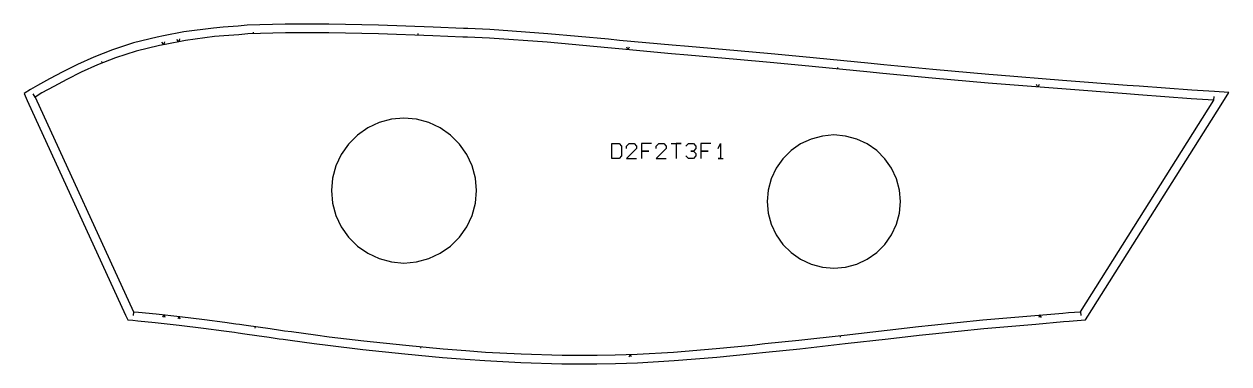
# Model space of a CAD drawing. Header units: metres. Extents: x -13 to 17818, y -156 to 3259.
# Drawn here: x 10482 to 11874, y -60 to 333 of the extents above; entities that cross this region are included whole.
import ezdxf

# ---------------------------------------------------------------- set-up
doc = ezdxf.new("R2010")
doc.units = ezdxf.units.M

msp = doc.modelspace()

# ---------------------------------------------------------------- linework, layer by layer
at = {"layer": 'Marge'}
msp.add_lwpolyline([(10607.574, -9.959), (10613.514, -10.496), (10633.663, -12.458), (10661.109, -15.506), (10689.464, -19.002), (10712.731, -22.075), (10725.251, -23.838), (10729.416, -24.441), (10737.138, -25.529), (10751.091, -27.508), (10765.018, -29.526), (10776.918, -31.284), (10781.462, -31.932), (10789.532, -33), (10803.446, -34.847), (10817.351, -36.709), (10833.04, -38.82), (10873.258, -43.598), (10922.002, -48.834), (10965.393, -52.931), (10991.391, -54.89), (11014.253, -56.611), (11055.899, -58.733), (11103.236, -60.136), (11143.734, -60.424), (11165.152, -59.863), (11190.52, -59.209), (11232.9, -56.633), (11282.16, -52.591), (11323.883, -48.534), (11338.729, -46.908), (11377.962, -42.769), (11430.212, -36.902), (11479.951, -31.28), (11516.013, -27.261), (11531.371, -25.564), (11590.556, -19.551), (11650.404, -14.241), (11682.574, -11.488), (11689.113, -10.988), (11702.992, -9.973), (11708.032, -9.605), (11710.725, -5.327), (11864.628, 239.149), (11873.552, 253.324), (11856.84, 254.454), (11830.857, 256.209), (11769.942, 260.658), (11756.126, 261.72), (11681.407, 267.524), (11606.42, 273.382), (11596.402, 274.243), (11531.652, 280.015), (11474.994, 285.562), (11456.442, 287.443), (11381.336, 294.734), (11344.835, 298.01), (11305.997, 301.557), (11249.531, 306.523), (11230.727, 308.191), (11169.89, 313.797), (11157.262, 314.964), (11087, 321.474), (11020.093, 326.184), (10994.624, 327.334), (10989.44, 327.569), (10954.541, 329.145), (10891.561, 331.29), (10834.252, 332.552), (10819.757, 332.569), (10783.75, 332.616), (10739.666, 331.152), (10729.214, 330.317), (10711.947, 328.944), (10700.901, 328.054), (10666.546, 323.438), (10643.259, 318.996), (10635.94, 317.595), (10608.605, 310.735), (10584.279, 302.968), (10562.732, 294.524), (10543.745, 285.816), (10526.815, 277.358), (10511.519, 269.35), (10497.611, 261.646), (10489.707, 256.78), (10482.179, 252.145), (10485.855, 244.106), (10599.379, -4.159), (10601.793, -9.437)], close=True, dxfattribs=at)
at = {"layer": 'Patron'}
msp.add_lwpolyline([(10608.474, 0), (10614.413, -0.536), (10634.632, -2.505), (10662.213, -5.567), (10690.687, -9.077), (10714.041, -12.161), (10726.645, -13.935), (10730.849, -14.544), (10738.534, -15.627), (10752.496, -17.608), (10766.452, -19.629), (10778.379, -21.391), (10782.875, -22.033), (10790.844, -23.087), (10804.762, -24.934), (10818.678, -26.798), (10834.374, -28.909), (10874.437, -33.667), (10923.07, -38.891), (10966.333, -42.975), (10992.142, -44.918), (11015.004, -46.639), (11056.408, -48.746), (11103.532, -50.14), (11143.804, -50.424), (11164.888, -49.866), (11190.262, -49.212), (11232.292, -46.652), (11281.342, -42.624), (11322.916, -38.581), (11337.639, -36.967), (11376.913, -32.824), (11429.096, -26.964), (11478.828, -21.343), (11514.906, -17.322), (11530.273, -15.625), (11589.545, -9.602), (11649.521, -4.28), (11681.722, -1.525), (11688.35, -1.018), (11702.262, 0), (11856.166, 244.476), (11830.128, 246.236), (11769.176, 250.688), (11755.352, 251.75), (11680.628, 257.555), (11605.563, 263.419), (11595.514, 264.282), (11530.678, 270.063), (11473.985, 275.613), (11455.476, 277.49), (11380.442, 284.774), (11343.925, 288.052), (11305.121, 291.596), (11248.647, 296.562), (11229.81, 298.234), (11168.97, 303.84), (11156.339, 305.006), (11086.297, 311.498), (11019.642, 316.195), (10994.172, 317.345), (10988.989, 317.579), (10954.2, 319.151), (10891.34, 321.292), (10834.24, 322.552), (10819.742, 322.569), (10784.08, 322.621), (10740.462, 321.184), (10730.006, 320.349), (10712.738, 318.976), (10702.228, 318.142), (10668.419, 313.616), (10645.117, 309.17), (10638.367, 307.894), (10611.638, 301.206), (10587.921, 293.655), (10566.898, 285.433), (10548.213, 276.87), (10531.451, 268.497), (10516.359, 260.6), (10502.854, 253.13), (10494.95, 248.264)], close=True, dxfattribs=at)
at = {"layer": 'Repers diag'}
for p, q in [((10494.95, 248.264), (10492.59, 252.096)), ((11856.166, 244.476), (11856.469, 248.966)), ((10608.474, 0), (10608.069, -4.482)), ((11702.262, 0), (11702.59, -4.488))]:
    msp.add_line(p, q, dxfattribs=at)
at = {"layer": 'Repers points'}
for p, q in [((10747.269, 321.408), (10747.21, 323.207)), ((10937.158, 319.732), (10937.219, 321.531)), ((10572.521, 287.632), (10571.866, 289.308)), ((11421.942, 280.745), (11422.116, 282.537)), ((10494.95, 248.264), (10494.006, 249.797)), ((10749.005, -17.112), (10748.752, -18.895)), ((11424.271, -27.506), (11424.472, -29.295)), ((10940.183, -40.507), (10940.014, -42.299))]:
    msp.add_line(p, q, dxfattribs=at)
at = {"layer": 'Repers suspente'}
for p, q in [((10643.376, 308.841), (10641.345, 311.51)), ((10644.292, 312.068), (10643.376, 308.841)), ((10660.779, 312.158), (10658.744, 314.824)), ((10661.691, 315.386), (10660.779, 312.158)), ((11179.363, 302.882), (11178.145, 306.007)), ((11181.132, 305.732), (11179.363, 302.882)), ((11652.788, 259.73), (11651.526, 262.837)), ((11654.517, 262.604), (11652.788, 259.73)), ((10643.759, -3.518), (10641.937, -6.334)), ((10644.919, -6.665), (10643.759, -3.518)), ((10661.362, -5.472), (10659.54, -8.288)), ((10662.522, -8.619), (10661.362, -5.472)), ((11655.328, -3.783), (11654.089, -6.9)), ((11657.078, -6.644), (11655.328, -3.783)), ((11182.141, -49.422), (11180.719, -52.459)), ((11183.718, -52.382), (11182.141, -49.422))]:
    msp.add_line(p, q, dxfattribs=at)
at = {"layer": 'Text'}
for p, q in [((11160.85, 194.353), (11169.421, 194.353)), ((11160.85, 177.21), (11160.85, 194.353)), ((11169.421, 194.353), (11172.278, 191.496)), ((11172.278, 191.496), (11172.278, 180.067)), ((11177.993, 191.496), (11180.85, 194.353)), ((11177.993, 188.639), (11177.993, 191.496)), ((11189.421, 188.639), (11177.993, 177.21)), ((11180.85, 194.353), (11186.564, 194.353)), ((11186.564, 194.353), (11189.421, 191.496)), ((11189.421, 191.496), (11189.421, 188.639)), ((11206.564, 194.353), (11195.135, 194.353)), ((11195.135, 194.353), (11195.135, 185.782)), ((11195.135, 185.782), (11203.707, 185.782)), ((11203.707, 185.782), (11195.135, 185.782)), ((11195.135, 185.782), (11195.135, 177.21)), ((11212.278, 191.496), (11215.135, 194.353)), ((11212.278, 188.639), (11212.278, 191.496)), ((11223.707, 188.639), (11212.278, 177.21)), ((11215.135, 194.353), (11220.85, 194.353)), ((11220.85, 194.353), (11223.707, 191.496)), ((11223.707, 191.496), (11223.707, 188.639)), ((11229.421, 194.353), (11240.85, 194.353)), ((11240.85, 194.353), (11235.135, 194.353)), ((11235.135, 194.353), (11235.135, 177.21)), ((11246.564, 191.496), (11249.421, 194.353)), ((11249.421, 194.353), (11255.135, 194.353)), ((11255.135, 185.782), (11252.278, 185.782)), ((11252.278, 185.782), (11255.135, 185.782)), ((11255.135, 194.353), (11257.993, 191.496)), ((11257.993, 188.639), (11255.135, 185.782)), ((11255.135, 185.782), (11257.993, 182.925)), ((11257.993, 191.496), (11257.993, 188.639)), ((11257.993, 182.925), (11257.993, 180.067)), ((11275.135, 194.353), (11263.707, 194.353)), ((11263.707, 194.353), (11263.707, 185.782)), ((11263.707, 185.782), (11272.278, 185.782)), ((11272.278, 185.782), (11263.707, 185.782)), ((11263.707, 185.782), (11263.707, 177.21)), ((11283.707, 188.639), (11286.564, 194.353)), ((11286.564, 194.353), (11286.564, 177.21)), ((11169.421, 177.21), (11160.85, 177.21)), ((11172.278, 180.067), (11169.421, 177.21)), ((11177.993, 177.21), (11189.421, 177.21)), ((11212.278, 177.21), (11223.707, 177.21)), ((11249.421, 177.21), (11246.564, 180.067)), ((11255.135, 177.21), (11249.421, 177.21)), ((11257.993, 180.067), (11255.135, 177.21)), ((11286.564, 177.21), (11283.707, 177.21)), ((11283.707, 177.21), (11289.421, 177.21))]:
    msp.add_line(p, q, dxfattribs=at)
at = {"layer": 'Vent'}
for points in [[(10837.17, 140.037), (10838.442, 125.495), (10842.22, 111.395), (10848.389, 98.166), (10856.762, 86.208), (10867.083, 75.887), (10879.041, 67.514), (10892.27, 61.345), (10906.37, 57.567), (10920.911, 56.295), (10935.453, 57.567), (10949.553, 61.345), (10962.782, 67.514), (10974.74, 75.887), (10985.061, 86.208), (10993.434, 98.166), (10999.603, 111.395), (11003.381, 125.495), (11004.653, 140.037), (11003.381, 154.578), (10999.603, 168.678), (10993.434, 181.907), (10985.061, 193.865), (10974.74, 204.186), (10962.782, 212.559), (10949.553, 218.728), (10935.453, 222.506), (10920.911, 223.778), (10906.37, 222.506), (10892.27, 218.728), (10879.041, 212.559), (10867.083, 204.186), (10856.762, 193.865), (10848.389, 181.907), (10842.22, 168.678), (10838.442, 154.578), (10837.17, 140.037)], [(11340.428, 127.352), (11341.597, 113.985), (11345.07, 101.024), (11350.741, 88.863), (11358.437, 77.872), (11367.925, 68.384), (11378.917, 60.688), (11391.077, 55.017), (11404.038, 51.544), (11417.405, 50.375), (11430.772, 51.544), (11443.733, 55.017), (11455.894, 60.688), (11466.885, 68.384), (11476.373, 77.872), (11484.069, 88.863), (11489.74, 101.024), (11493.213, 113.985), (11494.382, 127.352), (11493.213, 140.719), (11489.74, 153.679), (11484.069, 165.84), (11476.373, 176.832), (11466.885, 186.32), (11455.894, 194.016), (11443.733, 199.686), (11430.772, 203.159), (11417.405, 204.329), (11404.038, 203.159), (11391.077, 199.686), (11378.917, 194.016), (11367.925, 186.319), (11358.437, 176.832), (11350.741, 165.84), (11345.07, 153.679), (11341.597, 140.719), (11340.428, 127.352)]]:
    msp.add_lwpolyline(points, close=True, dxfattribs=at)

doc.saveas('drawing.dxf')
